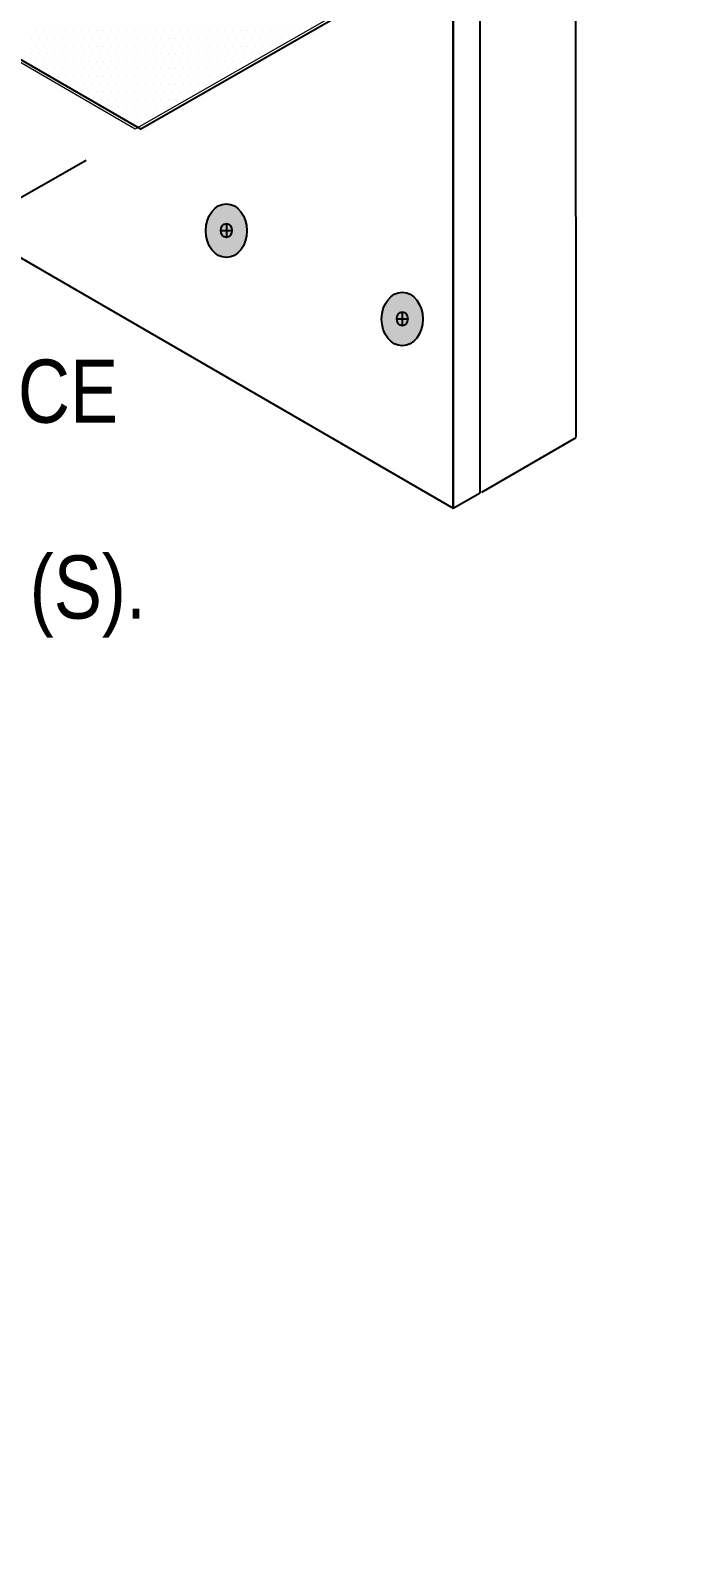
# Model space of a CAD drawing. Header units: inches. Extents: x -17.6 to 82.3, y -15.1 to 23.2.
# Drawn here: x 18.392 to 19.996, y 5.667 to 9.463 of the extents above; entities that cross this region are included whole.
import ezdxf

# ---------------------------------------------------------------- set-up
doc = ezdxf.new("R2010")
doc.units = ezdxf.units.IN
doc.header["$MEASUREMENT"] = 0
for name, color, linetype, lineweight in [('.ATI-HATCH', 7, 'Continuous', 0), ('.ATI-TEXT', 7, 'Continuous', 0), ('G-ANNO-TTLB', 7, 'Continuous', 0), ('TYVEK', 7, 'Continuous', 0)]:
    doc.layers.add(name, color=color, linetype=linetype, lineweight=lineweight)

# ---------------------------------------------------------------- blocks, each defined once
blk = doc.blocks.new('Block_202')
at = {"layer": 'TYVEK', "true_color": 0x003b71, "transparency": 33554687}
h = blk.add_hatch(color=156, dxfattribs=at)
h.dxf.hatch_style = 2
edge = h.paths.add_edge_path()
edge.add_ellipse((18.8763, 8.9676), major_axis=(0, 0.0664), ratio=0.766948, start_angle=0, end_angle=360)
at = {"layer": 'TYVEK', "color": 252, "lineweight": 25, "true_color": 0x848484}
for p, q in [((18.8627, 8.968), (18.8898, 8.968)), ((18.8763, 8.9851), (18.8763, 8.9508))]:
    blk.add_line(p, q, dxfattribs=at)
at = {"layer": 'TYVEK', "color": 18, "lineweight": 25, "true_color": 0x000000}
blk.add_ellipse((18.8763, 8.9676), major_axis=(0, 0.0664), ratio=0.766948, dxfattribs=at)
at = {"layer": 'TYVEK', "color": 252, "lineweight": 25, "true_color": 0x848484}
blk.add_ellipse((18.8763, 8.968), major_axis=(0, 0.0171), ratio=0.788846, dxfattribs=at)
blk = doc.blocks.new('Block_353')
at = {"layer": '.ATI-HATCH'}
blk.add_open_spline([(17.7315, 9.7506), (17.7315, 9.7506), (18.1174, 9.5275), (18.1174, 9.5275), (18.1383, 9.5328), (18.1597, 9.5204), (18.1707, 9.4967), (18.1707, 9.4967), (18.6507, 9.2192), (18.6507, 9.2192), (18.6507, 9.2192), (19.1689, 9.5153), (19.1689, 9.5153), (19.1689, 9.5153), (18.6935, 9.7901), (18.6935, 9.7901), (18.6935, 9.7901), (17.7315, 9.7506), (17.7315, 9.7506)], degree=3, knots=[0, 0, 0, 0, 1, 1, 1, 2, 2, 2, 3, 3, 3, 4, 4, 4, 5, 5, 5, 6, 6, 6, 6], dxfattribs=at)
at = {"layer": '.ATI-HATCH', "color": 8, "lineweight": 0, "true_color": 0x808080}
for points in [[(18.4041, 9.4619), (18.4041, 9.4619), (18.4041, 9.4619), (18.4041, 9.4619)], [(18.4228, 9.4619), (18.4228, 9.4619), (18.4228, 9.4619), (18.4228, 9.4619)], [(18.4416, 9.4619), (18.4416, 9.4619), (18.4416, 9.4619), (18.4416, 9.4619)], [(18.4603, 9.4619), (18.4603, 9.4619), (18.4603, 9.4619), (18.4603, 9.4619)], [(18.4791, 9.4619), (18.4791, 9.4619), (18.4791, 9.4619), (18.4791, 9.4619)], [(18.4978, 9.4619), (18.4978, 9.4619), (18.4978, 9.4619), (18.4978, 9.4619)], [(18.5166, 9.4619), (18.5166, 9.4619), (18.5166, 9.4619), (18.5166, 9.4619)], [(18.5353, 9.4619), (18.5353, 9.4619), (18.5353, 9.4619), (18.5353, 9.4619)], [(18.5541, 9.4619), (18.5541, 9.4619), (18.5541, 9.4619), (18.5541, 9.4619)], [(18.5728, 9.4619), (18.5728, 9.4619), (18.5728, 9.4619), (18.5728, 9.4619)], [(18.5916, 9.4619), (18.5916, 9.4619), (18.5916, 9.4619), (18.5916, 9.4619)], [(18.6103, 9.4619), (18.6103, 9.4619), (18.6103, 9.4619), (18.6103, 9.4619)], [(18.6291, 9.4619), (18.6291, 9.4619), (18.6291, 9.4619), (18.6291, 9.4619)], [(18.6478, 9.4619), (18.6478, 9.4619), (18.6478, 9.4619), (18.6478, 9.4619)], [(18.6666, 9.4619), (18.6666, 9.4619), (18.6666, 9.4619), (18.6666, 9.4619)], [(18.6853, 9.4619), (18.6853, 9.4619), (18.6853, 9.4619), (18.6853, 9.4619)], [(18.7041, 9.4619), (18.7041, 9.4619), (18.7041, 9.4619), (18.7041, 9.4619)], [(18.7228, 9.4619), (18.7228, 9.4619), (18.7228, 9.4619), (18.7228, 9.4619)], [(18.7416, 9.4619), (18.7416, 9.4619), (18.7416, 9.4619), (18.7416, 9.4619)], [(18.7603, 9.4619), (18.7603, 9.4619), (18.7603, 9.4619), (18.7603, 9.4619)], [(18.7791, 9.4619), (18.7791, 9.4619), (18.7791, 9.4619), (18.7791, 9.4619)], [(18.7978, 9.4619), (18.7978, 9.4619), (18.7978, 9.4619), (18.7978, 9.4619)], [(18.8166, 9.4619), (18.8166, 9.4619), (18.8166, 9.4619), (18.8166, 9.4619)], [(18.8353, 9.4619), (18.8353, 9.4619), (18.8353, 9.4619), (18.8353, 9.4619)], [(18.8541, 9.4619), (18.8541, 9.4619), (18.8541, 9.4619), (18.8541, 9.4619)], [(18.8728, 9.4619), (18.8728, 9.4619), (18.8728, 9.4619), (18.8728, 9.4619)], [(18.8916, 9.4619), (18.8916, 9.4619), (18.8916, 9.4619), (18.8916, 9.4619)], [(18.9103, 9.4619), (18.9103, 9.4619), (18.9103, 9.4619), (18.9103, 9.4619)], [(18.9291, 9.4619), (18.9291, 9.4619), (18.9291, 9.4619), (18.9291, 9.4619)], [(18.9478, 9.4619), (18.9478, 9.4619), (18.9478, 9.4619), (18.9478, 9.4619)], [(18.9666, 9.4619), (18.9666, 9.4619), (18.9666, 9.4619), (18.9666, 9.4619)], [(18.9853, 9.4619), (18.9853, 9.4619), (18.9853, 9.4619), (18.9853, 9.4619)], [(19.0041, 9.4619), (19.0041, 9.4619), (19.0041, 9.4619), (19.0041, 9.4619)], [(19.0228, 9.4619), (19.0228, 9.4619), (19.0228, 9.4619), (19.0228, 9.4619)], [(19.0416, 9.4619), (19.0416, 9.4619), (19.0416, 9.4619), (19.0416, 9.4619)], [(19.0603, 9.4619), (19.0603, 9.4619), (19.0603, 9.4619), (19.0603, 9.4619)], [(18.3947, 9.4431), (18.3947, 9.4431), (18.3947, 9.4431), (18.3947, 9.4431)], [(18.4041, 9.4244), (18.4041, 9.4244), (18.4041, 9.4244), (18.4041, 9.4244)], [(18.4135, 9.4431), (18.4135, 9.4431), (18.4135, 9.4431), (18.4135, 9.4431)], [(18.4228, 9.4244), (18.4228, 9.4244), (18.4228, 9.4244), (18.4228, 9.4244)], [(18.4322, 9.4431), (18.4322, 9.4431), (18.4322, 9.4431), (18.4322, 9.4431)], [(18.4416, 9.4244), (18.4416, 9.4244), (18.4416, 9.4244), (18.4416, 9.4244)], [(18.451, 9.4431), (18.451, 9.4431), (18.451, 9.4431), (18.451, 9.4431)], [(18.4603, 9.4244), (18.4603, 9.4244), (18.4603, 9.4244), (18.4603, 9.4244)], [(18.4697, 9.4431), (18.4697, 9.4431), (18.4697, 9.4431), (18.4697, 9.4431)], [(18.4791, 9.4244), (18.4791, 9.4244), (18.4791, 9.4244), (18.4791, 9.4244)], [(18.4885, 9.4431), (18.4885, 9.4431), (18.4885, 9.4431), (18.4885, 9.4431)], [(18.4978, 9.4244), (18.4978, 9.4244), (18.4978, 9.4244), (18.4978, 9.4244)], [(18.5072, 9.4431), (18.5072, 9.4431), (18.5072, 9.4431), (18.5072, 9.4431)], [(18.5166, 9.4244), (18.5166, 9.4244), (18.5166, 9.4244), (18.5166, 9.4244)], [(18.526, 9.4431), (18.526, 9.4431), (18.526, 9.4431), (18.526, 9.4431)], [(18.5353, 9.4244), (18.5353, 9.4244), (18.5353, 9.4244), (18.5353, 9.4244)], [(18.5447, 9.4431), (18.5447, 9.4431), (18.5447, 9.4431), (18.5447, 9.4431)], [(18.5541, 9.4244), (18.5541, 9.4244), (18.5541, 9.4244), (18.5541, 9.4244)], [(18.5635, 9.4431), (18.5635, 9.4431), (18.5635, 9.4431), (18.5635, 9.4431)], [(18.5728, 9.4244), (18.5728, 9.4244), (18.5728, 9.4244), (18.5728, 9.4244)], [(18.5822, 9.4431), (18.5822, 9.4431), (18.5822, 9.4431), (18.5822, 9.4431)], [(18.5916, 9.4244), (18.5916, 9.4244), (18.5916, 9.4244), (18.5916, 9.4244)], [(18.601, 9.4431), (18.601, 9.4431), (18.601, 9.4431), (18.601, 9.4431)], [(18.6103, 9.4244), (18.6103, 9.4244), (18.6103, 9.4244), (18.6103, 9.4244)], [(18.6197, 9.4431), (18.6197, 9.4431), (18.6197, 9.4431), (18.6197, 9.4431)], [(18.6291, 9.4244), (18.6291, 9.4244), (18.6291, 9.4244), (18.6291, 9.4244)], [(18.6385, 9.4431), (18.6385, 9.4431), (18.6385, 9.4431), (18.6385, 9.4431)], [(18.6478, 9.4244), (18.6478, 9.4244), (18.6478, 9.4244), (18.6478, 9.4244)], [(18.6572, 9.4431), (18.6572, 9.4431), (18.6572, 9.4431), (18.6572, 9.4431)], [(18.6666, 9.4244), (18.6666, 9.4244), (18.6666, 9.4244), (18.6666, 9.4244)], [(18.676, 9.4431), (18.676, 9.4431), (18.676, 9.4431), (18.676, 9.4431)], [(18.6853, 9.4244), (18.6853, 9.4244), (18.6853, 9.4244), (18.6853, 9.4244)], [(18.6947, 9.4431), (18.6947, 9.4431), (18.6947, 9.4431), (18.6947, 9.4431)], [(18.7041, 9.4244), (18.7041, 9.4244), (18.7041, 9.4244), (18.7041, 9.4244)], [(18.7135, 9.4431), (18.7135, 9.4431), (18.7135, 9.4431), (18.7135, 9.4431)], [(18.7228, 9.4244), (18.7228, 9.4244), (18.7228, 9.4244), (18.7228, 9.4244)], [(18.7322, 9.4431), (18.7322, 9.4431), (18.7322, 9.4431), (18.7322, 9.4431)], [(18.7416, 9.4244), (18.7416, 9.4244), (18.7416, 9.4244), (18.7416, 9.4244)], [(18.751, 9.4431), (18.751, 9.4431), (18.751, 9.4431), (18.751, 9.4431)], [(18.7603, 9.4244), (18.7603, 9.4244), (18.7603, 9.4244), (18.7603, 9.4244)], [(18.7697, 9.4431), (18.7697, 9.4431), (18.7697, 9.4431), (18.7697, 9.4431)], [(18.7791, 9.4244), (18.7791, 9.4244), (18.7791, 9.4244), (18.7791, 9.4244)], [(18.7885, 9.4431), (18.7885, 9.4431), (18.7885, 9.4431), (18.7885, 9.4431)], [(18.7978, 9.4244), (18.7978, 9.4244), (18.7978, 9.4244), (18.7978, 9.4244)], [(18.8072, 9.4431), (18.8072, 9.4431), (18.8072, 9.4431), (18.8072, 9.4431)], [(18.8166, 9.4244), (18.8166, 9.4244), (18.8166, 9.4244), (18.8166, 9.4244)], [(18.826, 9.4431), (18.826, 9.4431), (18.826, 9.4431), (18.826, 9.4431)], [(18.8353, 9.4244), (18.8353, 9.4244), (18.8353, 9.4244), (18.8353, 9.4244)], [(18.8447, 9.4431), (18.8447, 9.4431), (18.8447, 9.4431), (18.8447, 9.4431)], [(18.8541, 9.4244), (18.8541, 9.4244), (18.8541, 9.4244), (18.8541, 9.4244)], [(18.8635, 9.4431), (18.8635, 9.4431), (18.8635, 9.4431), (18.8635, 9.4431)], [(18.8728, 9.4244), (18.8728, 9.4244), (18.8728, 9.4244), (18.8728, 9.4244)], [(18.8822, 9.4431), (18.8822, 9.4431), (18.8822, 9.4431), (18.8822, 9.4431)], [(18.8916, 9.4244), (18.8916, 9.4244), (18.8916, 9.4244), (18.8916, 9.4244)], [(18.901, 9.4431), (18.901, 9.4431), (18.901, 9.4431), (18.901, 9.4431)], [(18.9103, 9.4244), (18.9103, 9.4244), (18.9103, 9.4244), (18.9103, 9.4244)], [(18.9197, 9.4431), (18.9197, 9.4431), (18.9197, 9.4431), (18.9197, 9.4431)], [(18.9291, 9.4244), (18.9291, 9.4244), (18.9291, 9.4244), (18.9291, 9.4244)], [(18.9385, 9.4431), (18.9385, 9.4431), (18.9385, 9.4431), (18.9385, 9.4431)], [(18.9478, 9.4244), (18.9478, 9.4244), (18.9478, 9.4244), (18.9478, 9.4244)], [(18.9572, 9.4431), (18.9572, 9.4431), (18.9572, 9.4431), (18.9572, 9.4431)], [(18.9666, 9.4244), (18.9666, 9.4244), (18.9666, 9.4244), (18.9666, 9.4244)], [(18.976, 9.4431), (18.976, 9.4431), (18.976, 9.4431), (18.976, 9.4431)], [(18.9853, 9.4244), (18.9853, 9.4244), (18.9853, 9.4244), (18.9853, 9.4244)], [(18.9947, 9.4431), (18.9947, 9.4431), (18.9947, 9.4431), (18.9947, 9.4431)], [(19.0041, 9.4244), (19.0041, 9.4244), (19.0041, 9.4244), (19.0041, 9.4244)], [(19.0135, 9.4431), (19.0135, 9.4431), (19.0135, 9.4431), (19.0135, 9.4431)], [(19.0322, 9.4431), (19.0322, 9.4431), (19.0322, 9.4431), (19.0322, 9.4431)], [(18.3947, 9.4056), (18.3947, 9.4056), (18.3947, 9.4056), (18.3947, 9.4056)], [(18.4041, 9.3869), (18.4041, 9.3869), (18.4041, 9.3869), (18.4041, 9.3869)], [(18.4135, 9.4056), (18.4135, 9.4056), (18.4135, 9.4056), (18.4135, 9.4056)], [(18.4228, 9.3869), (18.4228, 9.3869), (18.4228, 9.3869), (18.4228, 9.3869)], [(18.4322, 9.4056), (18.4322, 9.4056), (18.4322, 9.4056), (18.4322, 9.4056)], [(18.4416, 9.3869), (18.4416, 9.3869), (18.4416, 9.3869), (18.4416, 9.3869)], [(18.451, 9.4056), (18.451, 9.4056), (18.451, 9.4056), (18.451, 9.4056)], [(18.4603, 9.3869), (18.4603, 9.3869), (18.4603, 9.3869), (18.4603, 9.3869)], [(18.4697, 9.4056), (18.4697, 9.4056), (18.4697, 9.4056), (18.4697, 9.4056)], [(18.4791, 9.3869), (18.4791, 9.3869), (18.4791, 9.3869), (18.4791, 9.3869)], [(18.4885, 9.4056), (18.4885, 9.4056), (18.4885, 9.4056), (18.4885, 9.4056)], [(18.4978, 9.3869), (18.4978, 9.3869), (18.4978, 9.3869), (18.4978, 9.3869)], [(18.5072, 9.4056), (18.5072, 9.4056), (18.5072, 9.4056), (18.5072, 9.4056)], [(18.5166, 9.3869), (18.5166, 9.3869), (18.5166, 9.3869), (18.5166, 9.3869)], [(18.526, 9.4056), (18.526, 9.4056), (18.526, 9.4056), (18.526, 9.4056)], [(18.5353, 9.3869), (18.5353, 9.3869), (18.5353, 9.3869), (18.5353, 9.3869)], [(18.5447, 9.4056), (18.5447, 9.4056), (18.5447, 9.4056), (18.5447, 9.4056)], [(18.5541, 9.3869), (18.5541, 9.3869), (18.5541, 9.3869), (18.5541, 9.3869)], [(18.5635, 9.4056), (18.5635, 9.4056), (18.5635, 9.4056), (18.5635, 9.4056)], [(18.5728, 9.3869), (18.5728, 9.3869), (18.5728, 9.3869), (18.5728, 9.3869)], [(18.5822, 9.4056), (18.5822, 9.4056), (18.5822, 9.4056), (18.5822, 9.4056)], [(18.5916, 9.3869), (18.5916, 9.3869), (18.5916, 9.3869), (18.5916, 9.3869)], [(18.601, 9.4056), (18.601, 9.4056), (18.601, 9.4056), (18.601, 9.4056)], [(18.6103, 9.3869), (18.6103, 9.3869), (18.6103, 9.3869), (18.6103, 9.3869)], [(18.6197, 9.4056), (18.6197, 9.4056), (18.6197, 9.4056), (18.6197, 9.4056)], [(18.6291, 9.3869), (18.6291, 9.3869), (18.6291, 9.3869), (18.6291, 9.3869)], [(18.6385, 9.4056), (18.6385, 9.4056), (18.6385, 9.4056), (18.6385, 9.4056)], [(18.6478, 9.3869), (18.6478, 9.3869), (18.6478, 9.3869), (18.6478, 9.3869)], [(18.6572, 9.4056), (18.6572, 9.4056), (18.6572, 9.4056), (18.6572, 9.4056)], [(18.6666, 9.3869), (18.6666, 9.3869), (18.6666, 9.3869), (18.6666, 9.3869)], [(18.676, 9.4056), (18.676, 9.4056), (18.676, 9.4056), (18.676, 9.4056)], [(18.6853, 9.3869), (18.6853, 9.3869), (18.6853, 9.3869), (18.6853, 9.3869)], [(18.6947, 9.4056), (18.6947, 9.4056), (18.6947, 9.4056), (18.6947, 9.4056)], [(18.7041, 9.3869), (18.7041, 9.3869), (18.7041, 9.3869), (18.7041, 9.3869)], [(18.7135, 9.4056), (18.7135, 9.4056), (18.7135, 9.4056), (18.7135, 9.4056)], [(18.7228, 9.3869), (18.7228, 9.3869), (18.7228, 9.3869), (18.7228, 9.3869)], [(18.7322, 9.4056), (18.7322, 9.4056), (18.7322, 9.4056), (18.7322, 9.4056)], [(18.7416, 9.3869), (18.7416, 9.3869), (18.7416, 9.3869), (18.7416, 9.3869)], [(18.751, 9.4056), (18.751, 9.4056), (18.751, 9.4056), (18.751, 9.4056)], [(18.7603, 9.3869), (18.7603, 9.3869), (18.7603, 9.3869), (18.7603, 9.3869)], [(18.7697, 9.4056), (18.7697, 9.4056), (18.7697, 9.4056), (18.7697, 9.4056)], [(18.7791, 9.3869), (18.7791, 9.3869), (18.7791, 9.3869), (18.7791, 9.3869)], [(18.7885, 9.4056), (18.7885, 9.4056), (18.7885, 9.4056), (18.7885, 9.4056)], [(18.7978, 9.3869), (18.7978, 9.3869), (18.7978, 9.3869), (18.7978, 9.3869)], [(18.8072, 9.4056), (18.8072, 9.4056), (18.8072, 9.4056), (18.8072, 9.4056)], [(18.8166, 9.3869), (18.8166, 9.3869), (18.8166, 9.3869), (18.8166, 9.3869)], [(18.826, 9.4056), (18.826, 9.4056), (18.826, 9.4056), (18.826, 9.4056)], [(18.8353, 9.3869), (18.8353, 9.3869), (18.8353, 9.3869), (18.8353, 9.3869)], [(18.8447, 9.4056), (18.8447, 9.4056), (18.8447, 9.4056), (18.8447, 9.4056)], [(18.8541, 9.3869), (18.8541, 9.3869), (18.8541, 9.3869), (18.8541, 9.3869)], [(18.8635, 9.4056), (18.8635, 9.4056), (18.8635, 9.4056), (18.8635, 9.4056)], [(18.8728, 9.3869), (18.8728, 9.3869), (18.8728, 9.3869), (18.8728, 9.3869)], [(18.8822, 9.4056), (18.8822, 9.4056), (18.8822, 9.4056), (18.8822, 9.4056)], [(18.8916, 9.3869), (18.8916, 9.3869), (18.8916, 9.3869), (18.8916, 9.3869)], [(18.901, 9.4056), (18.901, 9.4056), (18.901, 9.4056), (18.901, 9.4056)], [(18.9103, 9.3869), (18.9103, 9.3869), (18.9103, 9.3869), (18.9103, 9.3869)], [(18.9197, 9.4056), (18.9197, 9.4056), (18.9197, 9.4056), (18.9197, 9.4056)], [(18.9291, 9.3869), (18.9291, 9.3869), (18.9291, 9.3869), (18.9291, 9.3869)], [(18.9385, 9.4056), (18.9385, 9.4056), (18.9385, 9.4056), (18.9385, 9.4056)], [(18.9572, 9.4056), (18.9572, 9.4056), (18.9572, 9.4056), (18.9572, 9.4056)], [(18.976, 9.4056), (18.976, 9.4056), (18.976, 9.4056), (18.976, 9.4056)], [(18.3947, 9.3681), (18.3947, 9.3681), (18.3947, 9.3681), (18.3947, 9.3681)], [(18.4135, 9.3681), (18.4135, 9.3681), (18.4135, 9.3681), (18.4135, 9.3681)], [(18.4322, 9.3681), (18.4322, 9.3681), (18.4322, 9.3681), (18.4322, 9.3681)], [(18.4416, 9.3494), (18.4416, 9.3494), (18.4416, 9.3494), (18.4416, 9.3494)], [(18.451, 9.3681), (18.451, 9.3681), (18.451, 9.3681), (18.451, 9.3681)], [(18.4603, 9.3494), (18.4603, 9.3494), (18.4603, 9.3494), (18.4603, 9.3494)], [(18.4697, 9.3681), (18.4697, 9.3681), (18.4697, 9.3681), (18.4697, 9.3681)], [(18.4791, 9.3494), (18.4791, 9.3494), (18.4791, 9.3494), (18.4791, 9.3494)], [(18.4885, 9.3681), (18.4885, 9.3681), (18.4885, 9.3681), (18.4885, 9.3681)], [(18.4978, 9.3494), (18.4978, 9.3494), (18.4978, 9.3494), (18.4978, 9.3494)], [(18.5072, 9.3681), (18.5072, 9.3681), (18.5072, 9.3681), (18.5072, 9.3681)], [(18.5166, 9.3494), (18.5166, 9.3494), (18.5166, 9.3494), (18.5166, 9.3494)], [(18.526, 9.3681), (18.526, 9.3681), (18.526, 9.3681), (18.526, 9.3681)], [(18.5353, 9.3494), (18.5353, 9.3494), (18.5353, 9.3494), (18.5353, 9.3494)], [(18.5447, 9.3681), (18.5447, 9.3681), (18.5447, 9.3681), (18.5447, 9.3681)], [(18.5541, 9.3494), (18.5541, 9.3494), (18.5541, 9.3494), (18.5541, 9.3494)], [(18.5635, 9.3681), (18.5635, 9.3681), (18.5635, 9.3681), (18.5635, 9.3681)], [(18.5728, 9.3494), (18.5728, 9.3494), (18.5728, 9.3494), (18.5728, 9.3494)], [(18.5822, 9.3681), (18.5822, 9.3681), (18.5822, 9.3681), (18.5822, 9.3681)], [(18.5916, 9.3494), (18.5916, 9.3494), (18.5916, 9.3494), (18.5916, 9.3494)], [(18.601, 9.3681), (18.601, 9.3681), (18.601, 9.3681), (18.601, 9.3681)], [(18.6103, 9.3494), (18.6103, 9.3494), (18.6103, 9.3494), (18.6103, 9.3494)], [(18.6197, 9.3681), (18.6197, 9.3681), (18.6197, 9.3681), (18.6197, 9.3681)], [(18.6291, 9.3494), (18.6291, 9.3494), (18.6291, 9.3494), (18.6291, 9.3494)], [(18.6385, 9.3681), (18.6385, 9.3681), (18.6385, 9.3681), (18.6385, 9.3681)], [(18.6478, 9.3494), (18.6478, 9.3494), (18.6478, 9.3494), (18.6478, 9.3494)], [(18.6572, 9.3681), (18.6572, 9.3681), (18.6572, 9.3681), (18.6572, 9.3681)], [(18.6666, 9.3494), (18.6666, 9.3494), (18.6666, 9.3494), (18.6666, 9.3494)], [(18.676, 9.3681), (18.676, 9.3681), (18.676, 9.3681), (18.676, 9.3681)], [(18.6853, 9.3494), (18.6853, 9.3494), (18.6853, 9.3494), (18.6853, 9.3494)], [(18.6947, 9.3681), (18.6947, 9.3681), (18.6947, 9.3681), (18.6947, 9.3681)], [(18.7041, 9.3494), (18.7041, 9.3494), (18.7041, 9.3494), (18.7041, 9.3494)], [(18.7135, 9.3681), (18.7135, 9.3681), (18.7135, 9.3681), (18.7135, 9.3681)], [(18.7228, 9.3494), (18.7228, 9.3494), (18.7228, 9.3494), (18.7228, 9.3494)], [(18.7322, 9.3681), (18.7322, 9.3681), (18.7322, 9.3681), (18.7322, 9.3681)], [(18.7416, 9.3494), (18.7416, 9.3494), (18.7416, 9.3494), (18.7416, 9.3494)], [(18.751, 9.3681), (18.751, 9.3681), (18.751, 9.3681), (18.751, 9.3681)], [(18.7603, 9.3494), (18.7603, 9.3494), (18.7603, 9.3494), (18.7603, 9.3494)], [(18.7697, 9.3681), (18.7697, 9.3681), (18.7697, 9.3681), (18.7697, 9.3681)], [(18.7791, 9.3494), (18.7791, 9.3494), (18.7791, 9.3494), (18.7791, 9.3494)], [(18.7885, 9.3681), (18.7885, 9.3681), (18.7885, 9.3681), (18.7885, 9.3681)], [(18.7978, 9.3494), (18.7978, 9.3494), (18.7978, 9.3494), (18.7978, 9.3494)], [(18.8072, 9.3681), (18.8072, 9.3681), (18.8072, 9.3681), (18.8072, 9.3681)], [(18.8166, 9.3494), (18.8166, 9.3494), (18.8166, 9.3494), (18.8166, 9.3494)], [(18.826, 9.3681), (18.826, 9.3681), (18.826, 9.3681), (18.826, 9.3681)], [(18.8353, 9.3494), (18.8353, 9.3494), (18.8353, 9.3494), (18.8353, 9.3494)], [(18.8447, 9.3681), (18.8447, 9.3681), (18.8447, 9.3681), (18.8447, 9.3681)], [(18.8541, 9.3494), (18.8541, 9.3494), (18.8541, 9.3494), (18.8541, 9.3494)], [(18.8635, 9.3681), (18.8635, 9.3681), (18.8635, 9.3681), (18.8635, 9.3681)], [(18.8728, 9.3494), (18.8728, 9.3494), (18.8728, 9.3494), (18.8728, 9.3494)], [(18.8822, 9.3681), (18.8822, 9.3681), (18.8822, 9.3681), (18.8822, 9.3681)], [(18.901, 9.3681), (18.901, 9.3681), (18.901, 9.3681), (18.901, 9.3681)], [(18.4697, 9.3306), (18.4697, 9.3306), (18.4697, 9.3306), (18.4697, 9.3306)], [(18.4885, 9.3306), (18.4885, 9.3306), (18.4885, 9.3306), (18.4885, 9.3306)], [(18.4978, 9.3119), (18.4978, 9.3119), (18.4978, 9.3119), (18.4978, 9.3119)], [(18.5072, 9.3306), (18.5072, 9.3306), (18.5072, 9.3306), (18.5072, 9.3306)], [(18.5166, 9.3119), (18.5166, 9.3119), (18.5166, 9.3119), (18.5166, 9.3119)], [(18.526, 9.3306), (18.526, 9.3306), (18.526, 9.3306), (18.526, 9.3306)], [(18.5353, 9.3119), (18.5353, 9.3119), (18.5353, 9.3119), (18.5353, 9.3119)], [(18.5447, 9.3306), (18.5447, 9.3306), (18.5447, 9.3306), (18.5447, 9.3306)], [(18.5541, 9.3119), (18.5541, 9.3119), (18.5541, 9.3119), (18.5541, 9.3119)], [(18.5635, 9.3306), (18.5635, 9.3306), (18.5635, 9.3306), (18.5635, 9.3306)], [(18.5728, 9.3119), (18.5728, 9.3119), (18.5728, 9.3119), (18.5728, 9.3119)], [(18.5822, 9.3306), (18.5822, 9.3306), (18.5822, 9.3306), (18.5822, 9.3306)], [(18.5916, 9.3119), (18.5916, 9.3119), (18.5916, 9.3119), (18.5916, 9.3119)], [(18.601, 9.3306), (18.601, 9.3306), (18.601, 9.3306), (18.601, 9.3306)], [(18.6103, 9.3119), (18.6103, 9.3119), (18.6103, 9.3119), (18.6103, 9.3119)], [(18.6197, 9.3306), (18.6197, 9.3306), (18.6197, 9.3306), (18.6197, 9.3306)], [(18.6291, 9.3119), (18.6291, 9.3119), (18.6291, 9.3119), (18.6291, 9.3119)], [(18.6385, 9.3306), (18.6385, 9.3306), (18.6385, 9.3306), (18.6385, 9.3306)], [(18.6478, 9.3119), (18.6478, 9.3119), (18.6478, 9.3119), (18.6478, 9.3119)], [(18.6572, 9.3306), (18.6572, 9.3306), (18.6572, 9.3306), (18.6572, 9.3306)], [(18.6666, 9.3119), (18.6666, 9.3119), (18.6666, 9.3119), (18.6666, 9.3119)], [(18.676, 9.3306), (18.676, 9.3306), (18.676, 9.3306), (18.676, 9.3306)], [(18.6853, 9.3119), (18.6853, 9.3119), (18.6853, 9.3119), (18.6853, 9.3119)], [(18.6947, 9.3306), (18.6947, 9.3306), (18.6947, 9.3306), (18.6947, 9.3306)], [(18.7041, 9.3119), (18.7041, 9.3119), (18.7041, 9.3119), (18.7041, 9.3119)], [(18.7135, 9.3306), (18.7135, 9.3306), (18.7135, 9.3306), (18.7135, 9.3306)], [(18.7228, 9.3119), (18.7228, 9.3119), (18.7228, 9.3119), (18.7228, 9.3119)], [(18.7322, 9.3306), (18.7322, 9.3306), (18.7322, 9.3306), (18.7322, 9.3306)], [(18.7416, 9.3119), (18.7416, 9.3119), (18.7416, 9.3119), (18.7416, 9.3119)], [(18.751, 9.3306), (18.751, 9.3306), (18.751, 9.3306), (18.751, 9.3306)], [(18.7603, 9.3119), (18.7603, 9.3119), (18.7603, 9.3119), (18.7603, 9.3119)], [(18.7697, 9.3306), (18.7697, 9.3306), (18.7697, 9.3306), (18.7697, 9.3306)], [(18.7791, 9.3119), (18.7791, 9.3119), (18.7791, 9.3119), (18.7791, 9.3119)], [(18.7885, 9.3306), (18.7885, 9.3306), (18.7885, 9.3306), (18.7885, 9.3306)], [(18.7978, 9.3119), (18.7978, 9.3119), (18.7978, 9.3119), (18.7978, 9.3119)], [(18.8072, 9.3306), (18.8072, 9.3306), (18.8072, 9.3306), (18.8072, 9.3306)], [(18.826, 9.3306), (18.826, 9.3306), (18.826, 9.3306), (18.826, 9.3306)], [(18.8447, 9.3306), (18.8447, 9.3306), (18.8447, 9.3306), (18.8447, 9.3306)], [(18.526, 9.2931), (18.526, 9.2931), (18.526, 9.2931), (18.526, 9.2931)], [(18.5447, 9.2931), (18.5447, 9.2931), (18.5447, 9.2931), (18.5447, 9.2931)], [(18.5635, 9.2931), (18.5635, 9.2931), (18.5635, 9.2931), (18.5635, 9.2931)], [(18.5728, 9.2744), (18.5728, 9.2744), (18.5728, 9.2744), (18.5728, 9.2744)], [(18.5822, 9.2931), (18.5822, 9.2931), (18.5822, 9.2931), (18.5822, 9.2931)], [(18.5916, 9.2744), (18.5916, 9.2744), (18.5916, 9.2744), (18.5916, 9.2744)], [(18.601, 9.2931), (18.601, 9.2931), (18.601, 9.2931), (18.601, 9.2931)], [(18.6103, 9.2744), (18.6103, 9.2744), (18.6103, 9.2744), (18.6103, 9.2744)], [(18.6197, 9.2931), (18.6197, 9.2931), (18.6197, 9.2931), (18.6197, 9.2931)], [(18.6291, 9.2744), (18.6291, 9.2744), (18.6291, 9.2744), (18.6291, 9.2744)], [(18.6385, 9.2931), (18.6385, 9.2931), (18.6385, 9.2931), (18.6385, 9.2931)], [(18.6478, 9.2744), (18.6478, 9.2744), (18.6478, 9.2744), (18.6478, 9.2744)], [(18.6572, 9.2931), (18.6572, 9.2931), (18.6572, 9.2931), (18.6572, 9.2931)], [(18.6666, 9.2744), (18.6666, 9.2744), (18.6666, 9.2744), (18.6666, 9.2744)], [(18.676, 9.2931), (18.676, 9.2931), (18.676, 9.2931), (18.676, 9.2931)], [(18.6853, 9.2744), (18.6853, 9.2744), (18.6853, 9.2744), (18.6853, 9.2744)], [(18.6947, 9.2931), (18.6947, 9.2931), (18.6947, 9.2931), (18.6947, 9.2931)], [(18.7041, 9.2744), (18.7041, 9.2744), (18.7041, 9.2744), (18.7041, 9.2744)], [(18.7135, 9.2931), (18.7135, 9.2931), (18.7135, 9.2931), (18.7135, 9.2931)], [(18.7228, 9.2744), (18.7228, 9.2744), (18.7228, 9.2744), (18.7228, 9.2744)], [(18.7322, 9.2931), (18.7322, 9.2931), (18.7322, 9.2931), (18.7322, 9.2931)], [(18.7416, 9.2744), (18.7416, 9.2744), (18.7416, 9.2744), (18.7416, 9.2744)], [(18.751, 9.2931), (18.751, 9.2931), (18.751, 9.2931), (18.751, 9.2931)], [(18.7697, 9.2931), (18.7697, 9.2931), (18.7697, 9.2931), (18.7697, 9.2931)], [(18.601, 9.2556), (18.601, 9.2556), (18.601, 9.2556), (18.601, 9.2556)], [(18.6197, 9.2556), (18.6197, 9.2556), (18.6197, 9.2556), (18.6197, 9.2556)], [(18.6291, 9.2369), (18.6291, 9.2369), (18.6291, 9.2369), (18.6291, 9.2369)], [(18.6385, 9.2556), (18.6385, 9.2556), (18.6385, 9.2556), (18.6385, 9.2556)], [(18.6478, 9.2369), (18.6478, 9.2369), (18.6478, 9.2369), (18.6478, 9.2369)], [(18.6572, 9.2556), (18.6572, 9.2556), (18.6572, 9.2556), (18.6572, 9.2556)], [(18.6666, 9.2369), (18.6666, 9.2369), (18.6666, 9.2369), (18.6666, 9.2369)], [(18.676, 9.2556), (18.676, 9.2556), (18.676, 9.2556), (18.676, 9.2556)], [(18.6947, 9.2556), (18.6947, 9.2556), (18.6947, 9.2556), (18.6947, 9.2556)], [(18.7135, 9.2556), (18.7135, 9.2556), (18.7135, 9.2556), (18.7135, 9.2556)]]:
    blk.add_open_spline(points, degree=3, dxfattribs=at)
blk = doc.blocks.new('Block_381')
at = {"layer": '.ATI-TEXT', "char_height": 0.2, "attachment_point": 7}
for s, insert in [('\\C18;\\c0;\\FArial Narrow|b0|i0|c1;\\H0.156250;\\W1.000000;PREPARE THE SILL FLASHING BY CUTTING A PIECE ', (14.0937, 8.4902)), ('\\C18;\\c0;\\FArial Narrow|b0|i0|c1;\\H0.156250;\\W1.000000;THAN THE WIDTH OF THE ROUGH OPENING SILL (S). ', (14.0937, 7.9605))]:
    blk.add_mtext(s, dxfattribs=dict(at, insert=insert))

msp = doc.modelspace()

# ---------------------------------------------------------------- hatches: boundary and pattern name
at = {"layer": 'G-ANNO-TTLB', "true_color": 0xff00ff, "transparency": 33554687}
h = msp.add_hatch(color=6, dxfattribs=at)
edge = h.paths.add_edge_path()
edge.add_spline(control_points=[(24.6253, -11.0625), (24.6253, -11.0625), (-16.0625, -11.0625), (-16.0625, -11.0625), (-16.0625, -11.0625), (-16.0625, 23.0625), (-16.0625, 23.0625), (-16.0625, 23.0625), (24.6253, 23.0625), (24.6253, 23.0625), (24.6253, 23.0625), (24.6253, -11.0625), (24.6253, -11.0625)], knot_values=[0, 0, 0, 0, 1, 1, 1, 2, 2, 2, 3, 3, 3, 4, 4, 4, 4], degree=3, periodic=0)
edge = h.paths.add_edge_path()
edge.add_spline(control_points=[(-15.9375, 22.9375), (-15.9375, 22.9375), (-15.9375, -10.9375), (-15.9375, -10.9375), (-15.9375, -10.9375), (24.5003, -10.9375), (24.5003, -10.9375), (24.5003, -10.9375), (24.5003, 22.9375), (24.5003, 22.9375), (24.5003, 22.9375), (-15.9375, 22.9375), (-15.9375, 22.9375)], knot_values=[0, 0, 0, 0, 1, 1, 1, 2, 2, 2, 3, 3, 3, 4, 4, 4, 4], degree=3, periodic=0)
edge.add_line((-15.9375, 22.9375), (-15.9375, 22.9375))
at = {"layer": 'TYVEK', "true_color": 0x003b71, "transparency": 33554687}
h = msp.add_hatch(color=156, dxfattribs=at)
h.dxf.hatch_style = 2
edge = h.paths.add_edge_path()
edge.add_ellipse((19.3119, 8.749), major_axis=(0, 0.0664), ratio=0.766948, start_angle=0, end_angle=360)

# ---------------------------------------------------------------- linework, layer by layer
at = {"layer": 'G-ANNO-TTLB'}
for points in [[(24.6253, -11.0625), (24.6253, -11.0625), (-16.0625, -11.0625), (-16.0625, -11.0625), (-16.0625, -11.0625), (-16.0625, 23.0625), (-16.0625, 23.0625), (-16.0625, 23.0625), (24.6253, 23.0625), (24.6253, 23.0625), (24.6253, 23.0625), (24.6253, -11.0625), (24.6253, -11.0625)], [(-15.9375, 22.9375), (-15.9375, 22.9375), (-15.9375, -10.9375), (-15.9375, -10.9375), (-15.9375, -10.9375), (24.5003, -10.9375), (24.5003, -10.9375), (24.5003, -10.9375), (24.5003, 22.9375), (24.5003, 22.9375), (24.5003, 22.9375), (-15.9375, 22.9375), (-15.9375, 22.9375)]]:
    msp.add_open_spline(points, degree=3, knots=[0, 0, 0, 0, 1, 1, 1, 2, 2, 2, 3, 3, 3, 4, 4, 4, 4], dxfattribs=at)
at = {"layer": 'TYVEK', "color": 18, "lineweight": 25, "true_color": 0x000000}
for p, q in [((19.7423, 8.4565), (19.7388, 14.3484)), ((19.4382, 14.1745), (19.4382, 8.2806)), ((19.4382, 8.2806), (19.4381, 13.3721)), ((15.705, 10.4418), (19.4382, 8.2806)), ((19.509, 8.3209), (19.7423, 8.456))]:
    msp.add_line(p, q, dxfattribs=at)
at = {"layer": 'TYVEK', "color": 2, "lineweight": 25, "true_color": 0xffff00}
for p, q in [((19.5049, 8.3192), (19.5049, 14.2131)), ((19.4382, 8.2806), (19.5049, 8.3192))]:
    msp.add_line(p, q, dxfattribs=at)
at = {"layer": 'TYVEK', "color": 1, "lineweight": 25, "true_color": 0xff0000}
msp.add_line((18.5289, 9.1416), (17.8762, 8.7684), dxfattribs=at)
at = {"layer": 'TYVEK', "color": 252, "lineweight": 25, "true_color": 0x848484}
for p, q in [((19.2984, 8.7494), (19.3254, 8.7494)), ((19.3119, 8.7666), (19.3119, 8.7323))]:
    msp.add_line(p, q, dxfattribs=at)
at = {"layer": 'TYVEK', "color": 4, "lineweight": 25, "true_color": 0x00ffff}
msp.add_lwpolyline([(15.9443, 11.3876), (19.1828, 9.5153), (18.6645, 9.2192), (15.4302, 11.0891)], close=True, dxfattribs=at)
at = {"layer": 'TYVEK', "color": 18, "lineweight": 25, "true_color": 0x000000}
msp.add_ellipse((19.3119, 8.749), major_axis=(0, 0.0664), ratio=0.766948, dxfattribs=at)
at = {"layer": 'TYVEK', "color": 252, "lineweight": 25, "true_color": 0x848484}
msp.add_ellipse((19.3119, 8.7494), major_axis=(0, 0.0171), ratio=0.788846, dxfattribs=at)

# ---------------------------------------------------------------- block references
at = {"layer": '.ATI-HATCH'}
msp.add_blockref('Block_353', (0, 0), dxfattribs=at)
at = {"layer": '.ATI-TEXT'}
msp.add_blockref('Block_381', (0, 0), dxfattribs=at)
at = {"layer": 'TYVEK'}
msp.add_blockref('Block_202', (0, 0), dxfattribs=at)

doc.saveas('drawing.dxf')
